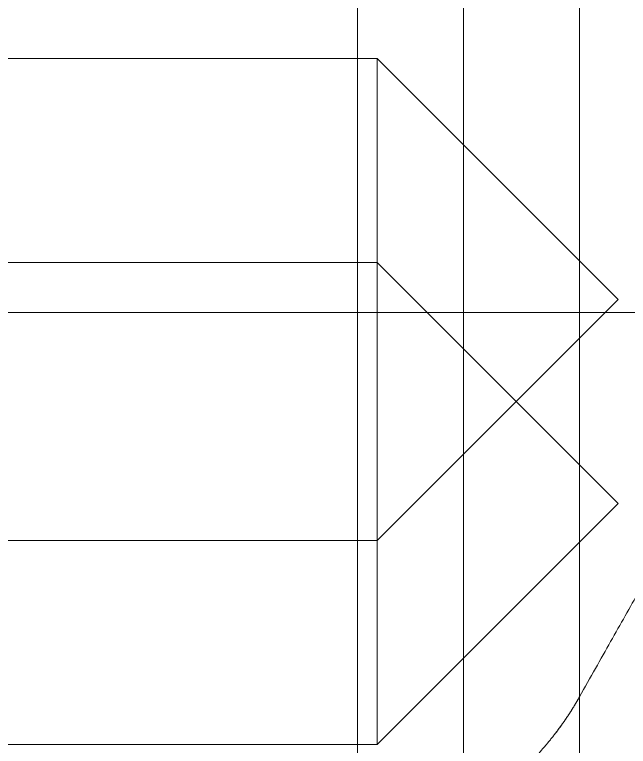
# Model space of a CAD drawing. Header units: millimetres. Extents: x 9384 to 10744, y 39991 to 40815.
# Drawn here: x 10053.36 to 10066.74, y 40178.81 to 40194.75 of the extents above; entities that cross this region are included whole.
import ezdxf

# ---------------------------------------------------------------- set-up
doc = ezdxf.new("R2010")
doc.units = ezdxf.units.MM
doc.linetypes.add('DASHED', pattern=[0])
doc.layers.add('PS', color=6, linetype='Continuous', lineweight=20)
doc.layers.add('PS_W', color=1, linetype='Continuous', lineweight=20)

msp = doc.modelspace()

# ---------------------------------------------------------------- linework, layer by layer
at = {"layer": 'PS', "color": 183, "linetype": 'Continuous', "lineweight": 5}
msp.add_line((10060.834, 40156.788), (10060.834, 40671.788), dxfattribs=at)
at = {"layer": 'PS', "color": 155, "linetype": 'DASHED', "lineweight": 5, "ltscale": 0.819311}
for p, q in [((10063.148, 40670.709), (10063.148, 40177.386)), ((10065.673, 40179.883), (10065.673, 40668.495))]:
    msp.add_line(p, q, dxfattribs=at)
at = {"layer": 'PS', "color": 155, "linetype": 'Continuous', "lineweight": 5}
for p, q in [((10063.148, 40670.709), (10063.148, 40177.386)), ((10065.673, 40179.883), (10065.673, 40668.495))]:
    msp.add_line(p, q, dxfattribs=at)
at = {"layer": 'PS', "color": 5, "linetype": 'DASHED', "lineweight": 5, "ltscale": 0.819311}
for p, q in [((10061.265, 40193.794), (10032.012, 40193.794)), ((10061.265, 40193.794), (10061.265, 40189.349)), ((10061.265, 40189.349), (10032.012, 40189.349)), ((10061.265, 40189.349), (10061.265, 40178.843)), ((10032.012, 40183.288), (10061.265, 40183.288)), ((10032.012, 40178.843), (10061.265, 40178.843))]:
    msp.add_line(p, q, dxfattribs=at)
at = {"layer": 'PS', "color": 2, "linetype": 'DASHED', "lineweight": 5, "ltscale": 0.819311}
for p, q in [((10066.518, 40188.541), (10061.265, 40193.794)), ((10066.518, 40184.096), (10061.265, 40189.349)), ((10061.265, 40183.288), (10066.518, 40188.541)), ((10061.265, 40178.843), (10066.518, 40184.096))]:
    msp.add_line(p, q, dxfattribs=at)
at = {"layer": 'PS', "color": 183, "linetype": 'Continuous', "lineweight": 5}
for points, knots in [([(10065.673, 40179.883), (10065.913, 40180.308), (10066.362, 40181.104), (10066.977, 40182.196), (10067.602, 40183.307), (10068.072, 40184.143), (10068.325, 40184.594)], [0, 0, 0, 0, 0.25, 0.5, 0.75, 1, 1, 1, 1]), ([(10064.795, 40178.666), (10064.804, 40178.676), (10064.822, 40178.697), (10064.85, 40178.727), (10064.877, 40178.758), (10064.905, 40178.79), (10064.932, 40178.821), (10064.959, 40178.853), (10064.986, 40178.885), (10065.013, 40178.918), (10065.039, 40178.95), (10065.066, 40178.983), (10065.092, 40179.016), (10065.118, 40179.049), (10065.144, 40179.083), (10065.161, 40179.106), (10065.17, 40179.117)], [0, 0, 0, 0, 0.070259, 0.140696, 0.211313, 0.282109, 0.353085, 0.42424, 0.495576, 0.567093, 0.63879, 0.710669, 0.782729, 0.854971, 0.927394, 1, 1, 1, 1])]:
    msp.add_open_spline(points, degree=3, knots=knots, dxfattribs=at)
at = {"layer": 'PS', "color": 183, "linetype": 'DASHED', "lineweight": 5, "ltscale": 0.819311}
msp.add_open_spline([(10065.673, 40179.883), (10065.666, 40179.87), (10065.651, 40179.844), (10065.628, 40179.805), (10065.605, 40179.766), (10065.583, 40179.727), (10065.559, 40179.689), (10065.536, 40179.651), (10065.513, 40179.613), (10065.489, 40179.576), (10065.465, 40179.539), (10065.441, 40179.502), (10065.417, 40179.465), (10065.393, 40179.429), (10065.368, 40179.392), (10065.344, 40179.357), (10065.319, 40179.321), (10065.294, 40179.286), (10065.269, 40179.251), (10065.244, 40179.216), (10065.218, 40179.181), (10065.193, 40179.147), (10065.17, 40179.117), (10065.155, 40179.098), (10065.149, 40179.09)], degree=3, knots=[0, 0, 0, 0, 0.04759, 0.095037, 0.142341, 0.189502, 0.23652, 0.283397, 0.33013, 0.376722, 0.423171, 0.469479, 0.515645, 0.561668, 0.607551, 0.653292, 0.698892, 0.74435, 0.789668, 0.834845, 0.879881, 0.924776, 0.969532, 1, 1, 1, 1], dxfattribs=at)
at = {"layer": 'PS', "color": 155, "linetype": 'Continuous', "lineweight": 5}
for points, knots in [([(10065.281, 40179.268), (10065.289, 40179.279), (10065.304, 40179.3), (10065.327, 40179.332), (10065.35, 40179.365), (10065.372, 40179.398), (10065.394, 40179.431), (10065.417, 40179.465), (10065.439, 40179.498), (10065.461, 40179.532), (10065.483, 40179.566), (10065.504, 40179.6), (10065.526, 40179.635), (10065.548, 40179.67), (10065.569, 40179.705), (10065.59, 40179.74), (10065.611, 40179.775), (10065.632, 40179.811), (10065.653, 40179.847), (10065.666, 40179.871), (10065.673, 40179.883)], [0, 0, 0, 0, 0.054127, 0.108422, 0.162883, 0.217513, 0.27231, 0.327275, 0.382408, 0.43771, 0.493179, 0.548817, 0.604624, 0.660599, 0.716743, 0.773056, 0.829538, 0.886189, 0.94301, 1, 1, 1, 1]), ([(10065.673, 40179.883), (10065.673, 40175.237), (10065.662, 40170.938), (10065.631, 40163.188), (10065.611, 40159.737), (10065.59, 40156.788)], [0, 0, 0, 0, 0.5, 0.5, 1, 1, 1, 1])]:
    msp.add_open_spline(points, degree=3, knots=knots, dxfattribs=at)
at = {"layer": 'PS', "color": 155, "linetype": 'DASHED', "lineweight": 5, "ltscale": 0.819311}
msp.add_open_spline([(10065.673, 40179.883), (10065.673, 40175.237), (10065.662, 40170.938), (10065.631, 40163.188), (10065.611, 40159.737), (10065.59, 40156.788)], degree=3, knots=[0, 0, 0, 0, 0.5, 0.5, 1, 1, 1, 1], dxfattribs=at)
at = {"layer": 'PS', "color": 183, "linetype": 'Continuous', "lineweight": 5}
msp.add_open_spline([(10065.17, 40179.117), (10065.189, 40179.141), (10065.227, 40179.191), (10065.263, 40179.242), (10065.281, 40179.268)], degree=3, dxfattribs=at)
at = {"layer": 'PS_W', "color": 1, "linetype": 'DASHED', "lineweight": 5, "ltscale": 0.819311}
msp.add_line((10031.265, 40188.258), (10069.265, 40188.258), dxfattribs=at)

doc.saveas('drawing.dxf')
